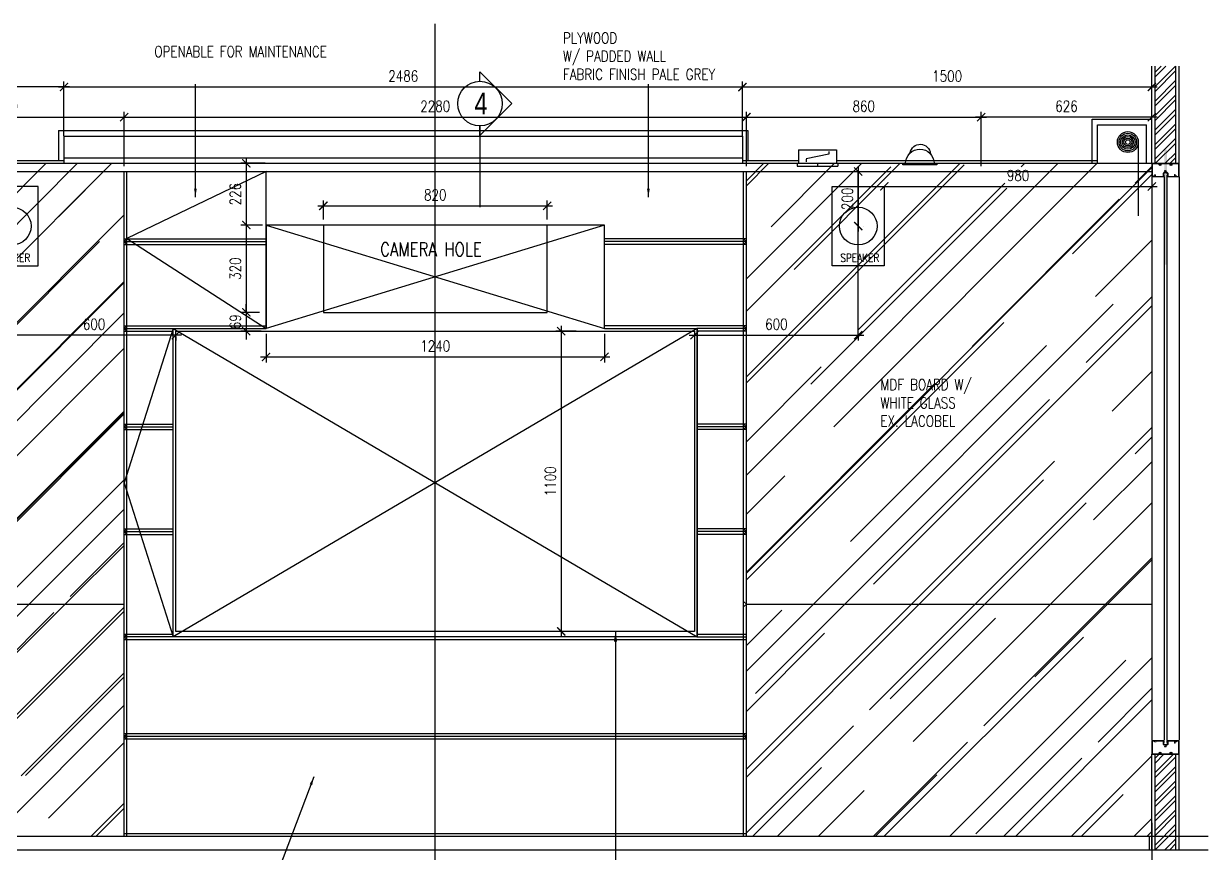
# Model space of a CAD drawing. Header units: millimetres. Extents: x 618222 to 630112, y -361745 to -355524.
# Drawn here: x 620459 to 624800, y -358563 to -355524 of the extents above; entities that cross this region are included whole.
import ezdxf
from ezdxf.enums import TextEntityAlignment as Align

# ---------------------------------------------------------------- set-up
doc = ezdxf.new("R2010")
doc.units = ezdxf.units.MM
doc.header["$LTSCALE"] = 8
doc.header["$MEASUREMENT"] = 0
for name, color, linetype in [('02acp', 2, 'Continuous'), ('03AFP', 3, 'Continuous'), ('07APP', 7, 'Continuous'), ('A-DETL-03', 7, 'Continuous')]:
    doc.layers.add(name, color=color, linetype=linetype)
doc.layers.add('A-FURN', color=3, linetype='Continuous', lineweight=5)
doc.styles.add('DIM', font='ROMANS.shx', dxfattribs={"width": 0.8})
doc.styles.add('JDL', font='UNIV.shx', dxfattribs={"width": 0.8})
doc.dimstyles.new('DIM20', dxfattribs={"dimscale": 20, "dimtxt": 2, "dimasz": 1.5, "dimexe": 1, "dimexo": 1, "dimgap": 1, "dimtad": 1, "dimdec": 0, "dimzin": 0, "dimdsep": 46, "dimtxsty": 'DIM', "dimblk1": 'ARCHTICK', "dimblk2": 'ARCHTICK', "dimsah": 1, "dimcen": 0, "dimdle": 1, "dimclrd": 9, "dimclre": 9, "dimclrt": 3, "dimadec": 0, "dimazin": 0, "dimtfac": 0.5, "dimtdec": 0, "dimtix": 1, "dimtmove": 2, "dimatfit": 3, "dimfxl": 1, "dimtolj": 1, "dimtzin": 0, "dimarcsym": 0})
doc.dimstyles.new('DIM25', dxfattribs={"dimscale": 25, "dimtxt": 2, "dimasz": 1.5, "dimexe": 1, "dimexo": 1, "dimgap": 1, "dimtad": 1, "dimdec": 0, "dimzin": 0, "dimdsep": 46, "dimtxsty": 'DIM', "dimblk1": 'ARCHTICK', "dimblk2": 'ARCHTICK', "dimsah": 1, "dimcen": 0, "dimclrd": 9, "dimclre": 9, "dimclrt": 3, "dimadec": 0, "dimazin": 0, "dimtfac": 0.5, "dimtdec": 0, "dimtix": 1, "dimtmove": 2, "dimatfit": 3, "dimfxl": 1, "dimtolj": 1, "dimtzin": 0, "dimarcsym": 0})
pattern_1 = [(45, (0, 0), (215.52615, 574.73639), [3810, -508, 1270, -254]), (45, (149.07, 328.68), (-418.47994, 59.26969), [762, -83.82, 1524, -190.5]), (45, (-62.86, 242.47), (813.611205, 1054.28207), [2032, -355.6, 1016, -254])]

# ---------------------------------------------------------------- blocks, each defined once
blk = doc.blocks.new('_ARCHTICK')
at = {"color": 0, "linetype": 'ByBlock', "const_width": 0.15}
blk.add_lwpolyline([(-0.5, -0.5), (0.5, 0.5)], dxfattribs=at)
blk = doc.blocks.new('*D17')
at = {"layer": '02acp', "color": 9, "lineweight": -2, "transparency": 16777216}
for p, q in [((619107.1, -358451.3), (619107.1, -358825.7)), ((624593.1, -358451.3), (624593.1, -358825.7)), ((624613.1, -358805.7), (619087.1, -358805.7))]:
    blk.add_line(p, q, dxfattribs=at)
at = {"layer": 'Defpoints', "color": 0, "transparency": 16777216}
for p in [(619107.1, -358431.3), (624593.1, -358431.3), (619107.1, -358805.7)]:
    blk.add_point(p, dxfattribs=at)
at = {"layer": '02acp', "color": 9, "lineweight": -2, "transparency": 16777216, "xscale": 30, "yscale": 30, "zscale": 30, "rotation": 180}
blk.add_blockref('_ARCHTICK', (619107.1, -358805.7), dxfattribs=at)
at = {"layer": '02acp', "color": 9, "lineweight": -2, "transparency": 16777216, "xscale": 30, "yscale": 30, "zscale": 30}
blk.add_blockref('_ARCHTICK', (624593.1, -358805.7), dxfattribs=at)
at = {"layer": '02acp', "color": 3, "transparency": 16777216, "insert": (621850.1, -358755.3), "char_height": 40, "attachment_point": 5, "style": 'DIM'}
blk.add_mtext('\\A1;5486 (C.O.S)', dxfattribs=at)
blk = doc.blocks.new('*D21')
at = {"layer": '02acp', "color": 9, "lineweight": -2, "transparency": 16777216}
for p, q in [((620607.1, -355935.1), (620607.1, -355735.8)), ((623093.1, -355935.1), (623093.1, -355735.8)), ((620587.1, -355755.8), (623113.1, -355755.8))]:
    blk.add_line(p, q, dxfattribs=at)
at = {"layer": 'Defpoints', "color": 0, "transparency": 16777216}
for p in [(623093.1, -355755.8), (620607.1, -355955.1), (623093.1, -355955.1)]:
    blk.add_point(p, dxfattribs=at)
at = {"layer": '02acp', "color": 9, "lineweight": -2, "transparency": 16777216, "xscale": 30, "yscale": 30, "zscale": 30, "rotation": 180}
blk.add_blockref('_ARCHTICK', (620607.1, -355755.8), dxfattribs=at)
at = {"layer": '02acp', "color": 9, "lineweight": -2, "transparency": 16777216, "xscale": 30, "yscale": 30, "zscale": 30}
blk.add_blockref('_ARCHTICK', (623093.1, -355755.8), dxfattribs=at)
at = {"layer": '02acp', "color": 3, "transparency": 16777216, "insert": (621850.1, -355715.8), "char_height": 40, "attachment_point": 5, "style": 'DIM'}
blk.add_mtext('\\A1;2486', dxfattribs=at)
blk = doc.blocks.new('*D22')
at = {"layer": '02acp', "color": 9, "lineweight": -2, "transparency": 16777216}
for p, q in [((623093.1, -355935.1), (623093.1, -355735.8)), ((624593.1, -355935.1), (624593.1, -355735.8)), ((623073.1, -355755.8), (624613.1, -355755.8))]:
    blk.add_line(p, q, dxfattribs=at)
at = {"layer": 'Defpoints', "color": 0, "transparency": 16777216}
for p in [(624593.1, -355755.8), (623093.1, -355955.1), (624593.1, -355955.1)]:
    blk.add_point(p, dxfattribs=at)
at = {"layer": '02acp', "color": 9, "lineweight": -2, "transparency": 16777216, "xscale": 30, "yscale": 30, "zscale": 30, "rotation": 180}
blk.add_blockref('_ARCHTICK', (623093.1, -355755.8), dxfattribs=at)
at = {"layer": '02acp', "color": 9, "lineweight": -2, "transparency": 16777216, "xscale": 30, "yscale": 30, "zscale": 30}
blk.add_blockref('_ARCHTICK', (624593.1, -355755.8), dxfattribs=at)
at = {"layer": '02acp', "color": 3, "transparency": 16777216, "insert": (623843.1, -355715.8), "char_height": 40, "attachment_point": 5, "style": 'DIM'}
blk.add_mtext('\\A1;1500', dxfattribs=at)
blk = doc.blocks.new('*D23')
at = {"layer": '02acp', "color": 9, "lineweight": -2, "transparency": 16777216}
for p, q in [((619107.1, -355935.1), (619107.1, -355735.8)), ((620607.1, -355935.1), (620607.1, -355735.8)), ((620627.1, -355755.8), (619087.1, -355755.8))]:
    blk.add_line(p, q, dxfattribs=at)
at = {"layer": 'Defpoints', "color": 0, "transparency": 16777216}
for p in [(619107.1, -355755.8), (619107.1, -355955.1), (620607.1, -355955.1)]:
    blk.add_point(p, dxfattribs=at)
at = {"layer": '02acp', "color": 9, "lineweight": -2, "transparency": 16777216, "xscale": 30, "yscale": 30, "zscale": 30, "rotation": 180}
blk.add_blockref('_ARCHTICK', (619107.1, -355755.8), dxfattribs=at)
at = {"layer": '02acp', "color": 9, "lineweight": -2, "transparency": 16777216, "xscale": 30, "yscale": 30, "zscale": 30}
blk.add_blockref('_ARCHTICK', (620607.1, -355755.8), dxfattribs=at)
at = {"layer": '02acp', "color": 3, "transparency": 16777216, "insert": (619857.1, -355715.8), "char_height": 40, "attachment_point": 5, "style": 'DIM'}
blk.add_mtext('\\A1;1500', dxfattribs=at)
blk = doc.blocks.new('*D25')
at = {"layer": '02acp', "color": 9, "lineweight": -2, "transparency": 16777216}
for p, q in [((624613.1, -355866.2), (623947.4, -355866.2)), ((623967.4, -356045.4), (623967.4, -355846.2)), ((624593.1, -356037.3), (624593.1, -355846.2))]:
    blk.add_line(p, q, dxfattribs=at)
at = {"layer": 'Defpoints', "color": 0, "transparency": 16777216}
for p in [(623967.4, -355866.2), (623967.4, -356065.4), (624593.1, -356057.3)]:
    blk.add_point(p, dxfattribs=at)
at = {"layer": '02acp', "color": 9, "lineweight": -2, "transparency": 16777216, "xscale": 30, "yscale": 30, "zscale": 30, "rotation": 180}
blk.add_blockref('_ARCHTICK', (623967.4, -355866.2), dxfattribs=at)
at = {"layer": '02acp', "color": 9, "lineweight": -2, "transparency": 16777216, "xscale": 30, "yscale": 30, "zscale": 30}
blk.add_blockref('_ARCHTICK', (624593.1, -355866.2), dxfattribs=at)
at = {"layer": '02acp', "color": 3, "transparency": 16777216, "insert": (624280.3, -355826.2), "char_height": 40, "attachment_point": 5, "style": 'DIM'}
blk.add_mtext('\\A1;626', dxfattribs=at)
blk = doc.blocks.new('DN')
at = {"layer": '02acp'}
for centre, radius, start, end in [((0, 5), 52.1, 0, 180), ((-1.3, 37.7), 37.2, 8.2572, 176.2688), ((0, 5), 62.1, 180, 184.6191), ((0, 5), 62.1, 355.3809, 0)]:
    blk.add_arc(centre, radius, start, end, dxfattribs=at)
at = {"layer": '03AFP'}
blk.add_line((-61.9, 0), (61.9, 0), dxfattribs=at)
blk = doc.blocks.new('*D27')
at = {"layer": '03AFP', "color": 9, "lineweight": -2, "transparency": 16777216}
for p, q in [((621344, -356035.4), (621255, -356035.4)), ((621275, -356015.4), (621275, -356281.4)), ((621334, -356261.4), (621255, -356261.4))]:
    blk.add_line(p, q, dxfattribs=at)
at = {"layer": 'Defpoints', "color": 0, "transparency": 16777216}
for p in [(621364, -356035.4), (621275, -356261.4), (621354, -356261.4)]:
    blk.add_point(p, dxfattribs=at)
at = {"layer": '03AFP', "color": 9, "lineweight": -2, "transparency": 16777216, "xscale": 30, "yscale": 30, "zscale": 30}
for p, rotation in [((621275, -356035.4), 90), ((621275, -356261.4), 270)]:
    blk.add_blockref('_ARCHTICK', p, dxfattribs=dict(at, rotation=rotation))
at = {"layer": '03AFP', "color": 3, "transparency": 16777216, "insert": (621235, -356148.4), "char_height": 40, "attachment_point": 5, "rotation": 90, "style": 'DIM'}
blk.add_mtext('\\A1;226', dxfattribs=at)
blk = doc.blocks.new('*D28')
at = {"layer": '03AFP', "color": 9, "lineweight": -2, "transparency": 16777216}
for p, q in [((621334, -356261.4), (621255, -356261.4)), ((621275, -356241.4), (621275, -356601.4)), ((621323.2, -356581.4), (621255, -356581.4))]:
    blk.add_line(p, q, dxfattribs=at)
at = {"layer": 'Defpoints', "color": 0, "transparency": 16777216}
for p in [(621354, -356261.4), (621275, -356581.4), (621343.2, -356581.4)]:
    blk.add_point(p, dxfattribs=at)
at = {"layer": '03AFP', "color": 9, "lineweight": -2, "transparency": 16777216, "xscale": 30, "yscale": 30, "zscale": 30}
for p, rotation in [((621275, -356261.4), 90), ((621275, -356581.4), 270)]:
    blk.add_blockref('_ARCHTICK', p, dxfattribs=dict(at, rotation=rotation))
at = {"layer": '03AFP', "color": 3, "transparency": 16777216, "insert": (621235, -356421.4), "char_height": 40, "attachment_point": 5, "rotation": 90, "style": 'DIM'}
blk.add_mtext('\\A1;320', dxfattribs=at)
blk = doc.blocks.new('*D29')
at = {"layer": '03AFP', "color": 9, "lineweight": -2, "transparency": 16777216}
for p, q in [((621275, -356581.4), (621275, -356551.4)), ((621323.2, -356581.4), (621255, -356581.4)), ((621275, -356581.4), (621275, -356650.4)), ((621329.7, -356650.4), (621255, -356650.4)), ((621275, -356650.4), (621275, -356680.4))]:
    blk.add_line(p, q, dxfattribs=at)
at = {"layer": 'Defpoints', "color": 0, "transparency": 16777216}
for p in [(621343.2, -356581.4), (621275, -356650.4), (621349.7, -356650.4)]:
    blk.add_point(p, dxfattribs=at)
at = {"layer": '03AFP', "color": 9, "lineweight": -2, "transparency": 16777216, "xscale": 30, "yscale": 30, "zscale": 30}
for p, rotation in [((621275, -356581.4), 270), ((621275, -356650.4), 90)]:
    blk.add_blockref('_ARCHTICK', p, dxfattribs=dict(at, rotation=rotation))
at = {"layer": '03AFP', "color": 3, "transparency": 16777216, "insert": (621235, -356615.9), "char_height": 40, "attachment_point": 5, "rotation": 90, "style": 'DIM'}
blk.add_mtext('\\A1;69', dxfattribs=at)
blk = doc.blocks.new('*D30')
at = {"layer": '03AFP', "color": 9, "lineweight": -2, "transparency": 16777216}
for p, q in [((622483.9, -356650.4), (622409.2, -356650.4)), ((622429.2, -356630.4), (622429.2, -357770.4)), ((622449.2, -357750.4), (622449.2, -357750.4))]:
    blk.add_line(p, q, dxfattribs=at)
at = {"layer": 'Defpoints', "color": 0, "transparency": 16777216}
for p in [(622503.9, -356650.4), (622429.2, -357750.4), (622429.2, -357750.4)]:
    blk.add_point(p, dxfattribs=at)
at = {"layer": '03AFP', "color": 9, "lineweight": -2, "transparency": 16777216, "xscale": 30, "yscale": 30, "zscale": 30}
for p, rotation in [((622429.2, -356650.4), 90), ((622429.2, -357750.4), 270)]:
    blk.add_blockref('_ARCHTICK', p, dxfattribs=dict(at, rotation=rotation))
at = {"layer": '03AFP', "color": 3, "transparency": 16777216, "insert": (622389.2, -357200.4), "char_height": 40, "attachment_point": 5, "rotation": 90, "style": 'DIM'}
blk.add_mtext('\\A1;1100', dxfattribs=at)
blk = doc.blocks.new('*D31')
at = {"layer": '03AFP', "color": 9, "lineweight": -2, "transparency": 16777216}
for p, q in [((621557.4, -356241.4), (621557.4, -356171.2)), ((622377.4, -356241.4), (622377.4, -356171.2)), ((621537.4, -356191.2), (622397.4, -356191.2))]:
    blk.add_line(p, q, dxfattribs=at)
at = {"layer": 'Defpoints', "color": 0, "transparency": 16777216}
for p in [(622377.4, -356191.2), (621557.4, -356261.4), (622377.4, -356261.4)]:
    blk.add_point(p, dxfattribs=at)
at = {"layer": '03AFP', "color": 9, "lineweight": -2, "transparency": 16777216, "xscale": 30, "yscale": 30, "zscale": 30, "rotation": 180}
blk.add_blockref('_ARCHTICK', (621557.4, -356191.2), dxfattribs=at)
at = {"layer": '03AFP', "color": 9, "lineweight": -2, "transparency": 16777216, "xscale": 30, "yscale": 30, "zscale": 30}
blk.add_blockref('_ARCHTICK', (622377.4, -356191.2), dxfattribs=at)
at = {"layer": '03AFP', "color": 3, "transparency": 16777216, "insert": (621967.4, -356151.2), "char_height": 40, "attachment_point": 5, "style": 'DIM'}
blk.add_mtext('\\A1;820', dxfattribs=at)
blk = doc.blocks.new('*D34')
at = {"layer": '03AFP', "color": 9, "lineweight": -2, "transparency": 16777216}
for p, q in [((621347.4, -356660.4), (621347.4, -356764.5)), ((622587.4, -356660.4), (622587.4, -356764.5)), ((621327.4, -356744.5), (622607.4, -356744.5))]:
    blk.add_line(p, q, dxfattribs=at)
at = {"layer": 'Defpoints', "color": 0, "transparency": 16777216}
for p in [(621347.4, -356640.4), (622587.4, -356640.4), (622587.4, -356744.5)]:
    blk.add_point(p, dxfattribs=at)
at = {"layer": '03AFP', "color": 9, "lineweight": -2, "transparency": 16777216, "xscale": 30, "yscale": 30, "zscale": 30, "rotation": 180}
blk.add_blockref('_ARCHTICK', (621347.4, -356744.5), dxfattribs=at)
at = {"layer": '03AFP', "color": 9, "lineweight": -2, "transparency": 16777216, "xscale": 30, "yscale": 30, "zscale": 30}
blk.add_blockref('_ARCHTICK', (622587.4, -356744.5), dxfattribs=at)
at = {"layer": '03AFP', "color": 3, "transparency": 16777216, "insert": (621967.4, -356704.5), "char_height": 40, "attachment_point": 5, "style": 'DIM'}
blk.add_mtext('\\A1;1240', dxfattribs=at)
blk = doc.blocks.new('*D35')
at = {"layer": 'Defpoints', "color": 9, "lineweight": -2, "transparency": 16777216}
for p, q in [((623087.4, -355866.2), (623987.4, -355866.2)), ((623107.4, -356045.4), (623107.4, -355846.2)), ((623967.4, -356045.4), (623967.4, -355846.2))]:
    blk.add_line(p, q, dxfattribs=at)
at = {"layer": 'Defpoints', "color": 0, "transparency": 16777216}
for p in [(623967.4, -355866.2), (623107.4, -356065.4), (623967.4, -356065.4)]:
    blk.add_point(p, dxfattribs=at)
at = {"layer": 'Defpoints', "color": 9, "lineweight": -2, "transparency": 16777216, "xscale": 30, "yscale": 30, "zscale": 30, "rotation": 180}
blk.add_blockref('_ARCHTICK', (623107.4, -355866.2), dxfattribs=at)
at = {"layer": 'Defpoints', "color": 9, "lineweight": -2, "transparency": 16777216, "xscale": 30, "yscale": 30, "zscale": 30}
blk.add_blockref('_ARCHTICK', (623967.4, -355866.2), dxfattribs=at)
at = {"layer": 'Defpoints', "color": 3, "transparency": 16777216, "insert": (623537.4, -355826.2), "char_height": 40, "attachment_point": 5, "style": 'DIM'}
blk.add_mtext('\\A1;860', dxfattribs=at)
blk = doc.blocks.new('*D36')
at = {"layer": 'Defpoints', "color": 9, "lineweight": -2, "transparency": 16777216}
for p, q in [((619947.4, -355866.2), (620847.4, -355866.2)), ((619967.4, -356045.4), (619967.4, -355846.2)), ((620827.4, -356045.4), (620827.4, -355846.2))]:
    blk.add_line(p, q, dxfattribs=at)
at = {"layer": 'Defpoints', "color": 0, "transparency": 16777216}
for p in [(620827.4, -355866.2), (619967.4, -356065.4), (620827.4, -356065.4)]:
    blk.add_point(p, dxfattribs=at)
at = {"layer": 'Defpoints', "color": 9, "lineweight": -2, "transparency": 16777216, "xscale": 30, "yscale": 30, "zscale": 30, "rotation": 180}
blk.add_blockref('_ARCHTICK', (619967.4, -355866.2), dxfattribs=at)
at = {"layer": 'Defpoints', "color": 9, "lineweight": -2, "transparency": 16777216, "xscale": 30, "yscale": 30, "zscale": 30}
blk.add_blockref('_ARCHTICK', (620827.4, -355866.2), dxfattribs=at)
at = {"layer": 'Defpoints', "color": 3, "transparency": 16777216, "insert": (620397.4, -355826.2), "char_height": 40, "attachment_point": 5, "style": 'DIM'}
blk.add_mtext('\\A1;860', dxfattribs=at)
blk = doc.blocks.new('*D41')
at = {"layer": 'Defpoints', "color": 9, "lineweight": -2, "transparency": 16777216}
for p, q in [((620807.4, -355866.2), (623127.4, -355866.2)), ((620827.4, -356045.4), (620827.4, -355846.2)), ((623107.4, -356045.4), (623107.4, -355846.2))]:
    blk.add_line(p, q, dxfattribs=at)
at = {"layer": 'Defpoints', "color": 0, "transparency": 16777216}
for p in [(623107.4, -355866.2), (620827.4, -356065.4), (623107.4, -356065.4)]:
    blk.add_point(p, dxfattribs=at)
at = {"layer": 'Defpoints', "color": 9, "lineweight": -2, "transparency": 16777216, "xscale": 30, "yscale": 30, "zscale": 30, "rotation": 180}
blk.add_blockref('_ARCHTICK', (620827.4, -355866.2), dxfattribs=at)
at = {"layer": 'Defpoints', "color": 9, "lineweight": -2, "transparency": 16777216, "xscale": 30, "yscale": 30, "zscale": 30}
blk.add_blockref('_ARCHTICK', (623107.4, -355866.2), dxfattribs=at)
at = {"layer": 'Defpoints', "color": 3, "transparency": 16777216, "insert": (621967.4, -355826.2), "char_height": 40, "attachment_point": 5, "style": 'DIM'}
blk.add_mtext('\\A1;2280', dxfattribs=at)
blk = doc.blocks.new('*D72')
at = {"layer": '03AFP', "color": 9, "lineweight": -2, "transparency": 16777216}
for p, q in [((621037.4, -356664.9), (620397.4, -356664.9)), ((620417.4, -356670.4), (620417.4, -356684.9)), ((621017.4, -356670.4), (621017.4, -356684.9))]:
    blk.add_line(p, q, dxfattribs=at)
at = {"layer": 'Defpoints', "color": 0, "transparency": 16777216}
for p in [(620417.4, -356650.4), (621017.4, -356650.4), (620417.4, -356664.9)]:
    blk.add_point(p, dxfattribs=at)
at = {"layer": '03AFP', "color": 9, "lineweight": -2, "transparency": 16777216, "xscale": 30, "yscale": 30, "zscale": 30, "rotation": 180}
blk.add_blockref('_ARCHTICK', (620417.4, -356664.9), dxfattribs=at)
at = {"layer": '03AFP', "color": 9, "lineweight": -2, "transparency": 16777216, "xscale": 30, "yscale": 30, "zscale": 30}
blk.add_blockref('_ARCHTICK', (621017.4, -356664.9), dxfattribs=at)
at = {"layer": '03AFP', "color": 3, "transparency": 16777216, "insert": (620717.4, -356624.9), "char_height": 40, "attachment_point": 5, "style": 'DIM'}
blk.add_mtext('\\A1;600', dxfattribs=at)
blk = doc.blocks.new('*D74')
at = {"layer": '03AFP', "color": 9, "lineweight": -2, "transparency": 16777216}
for p, q in [((622897.4, -356664.9), (623537.4, -356664.9)), ((622917.4, -356670.4), (622917.4, -356684.9)), ((623517.4, -356670.4), (623517.4, -356684.9))]:
    blk.add_line(p, q, dxfattribs=at)
at = {"layer": 'Defpoints', "color": 0, "transparency": 16777216}
for p in [(622917.4, -356650.4), (623517.4, -356650.4), (623517.4, -356664.9)]:
    blk.add_point(p, dxfattribs=at)
at = {"layer": '03AFP', "color": 9, "lineweight": -2, "transparency": 16777216, "xscale": 30, "yscale": 30, "zscale": 30, "rotation": 180}
blk.add_blockref('_ARCHTICK', (622917.4, -356664.9), dxfattribs=at)
at = {"layer": '03AFP', "color": 9, "lineweight": -2, "transparency": 16777216, "xscale": 30, "yscale": 30, "zscale": 30}
blk.add_blockref('_ARCHTICK', (623517.4, -356664.9), dxfattribs=at)
at = {"layer": '03AFP', "color": 3, "transparency": 16777216, "insert": (623217.4, -356624.9), "char_height": 40, "attachment_point": 5, "style": 'DIM'}
blk.add_mtext('\\A1;600', dxfattribs=at)
blk = doc.blocks.new('*D75')
at = {"layer": '03AFP', "color": 9, "lineweight": -2, "transparency": 16777216}
for p, q in [((623517.4, -356045.4), (623517.4, -356285.4)), ((623537.4, -356065.4), (623537.4, -356065.4)), ((623537.4, -356265.4), (623537.4, -356265.4))]:
    blk.add_line(p, q, dxfattribs=at)
at = {"layer": 'Defpoints', "color": 0, "transparency": 16777216}
for p in [(623517.4, -356065.4), (623517.4, -356265.4), (623517.4, -356265.4)]:
    blk.add_point(p, dxfattribs=at)
at = {"layer": '03AFP', "color": 9, "lineweight": -2, "transparency": 16777216, "xscale": 30, "yscale": 30, "zscale": 30}
for p, rotation in [((623517.4, -356065.4), 90), ((623517.4, -356265.4), 270)]:
    blk.add_blockref('_ARCHTICK', p, dxfattribs=dict(at, rotation=rotation))
at = {"layer": '03AFP', "color": 3, "transparency": 16777216, "insert": (623477.4, -356165.4), "char_height": 40, "attachment_point": 5, "rotation": 90, "style": 'DIM'}
blk.add_mtext('\\A1;200', dxfattribs=at)
blk = doc.blocks.new('*D78')
at = {"layer": '03AFP', "color": 9, "lineweight": -2, "transparency": 16777216}
for p, q in [((623592.7, -356119.9), (624613.1, -356119.9)), ((623612.7, -356100), (623612.7, -356099.9))]:
    blk.add_line(p, q, dxfattribs=at)
at = {"layer": 'Defpoints', "color": 0, "transparency": 16777216}
for p in [(623612.7, -356120), (624593.1, -356119.9), (624593.1, -356119.9)]:
    blk.add_point(p, dxfattribs=at)
at = {"layer": '03AFP', "color": 9, "lineweight": -2, "transparency": 16777216, "xscale": 30, "yscale": 30, "zscale": 30, "rotation": 180}
blk.add_blockref('_ARCHTICK', (623612.7, -356119.9), dxfattribs=at)
at = {"layer": '03AFP', "color": 9, "lineweight": -2, "transparency": 16777216, "xscale": 30, "yscale": 30, "zscale": 30}
blk.add_blockref('_ARCHTICK', (624593.1, -356119.9), dxfattribs=at)
at = {"layer": '03AFP', "color": 3, "transparency": 16777216, "insert": (624102.9, -356079.9), "char_height": 40, "attachment_point": 5, "style": 'DIM'}
blk.add_mtext('\\A1;980', dxfattribs=at)

msp = doc.modelspace()

# ---------------------------------------------------------------- hatches: boundary and pattern name
h = msp.add_hatch()
h.set_pattern_fill('ANSI32', color=1, scale=100, style=0)
h.set_pattern_definition([(45, (-39156.197, 2059.337), (-26.5165043, 26.5165043), []), (45, (-39138.52, 2059.337), (-26.5165043, 26.5165043), [])])
h.paths.add_polyline_path([(624681.1, -355679.1), (624605.1, -355679.1), (624605.1, -356035.4), (624681.1, -356035.4)])
msp.add_hatch(color=253).paths.add_polyline_path([(624638.3, -355986.4), (624639.3, -355985.4), (624647.3, -355985.4), (624648.3, -355986.4), (624648.8, -356405.6), (624643.5, -356407.1), (624638.5, -356406.3), (624638.1, -356202.1), (624638.2, -356202.1), (624638.2, -356197.1)])
h = msp.add_hatch()
h.set_pattern_fill('AR-RROOF', color=8, scale=10, angle=45)
h.set_pattern_definition(pattern_1)
h.paths.add_polyline_path([(620827.4, -357650.4), (619107, -357650.4), (619107, -356035.4), (620827.4, -356035.4)])
h = msp.add_hatch()
h.set_pattern_fill('AR-RROOF', color=8, scale=10, angle=45)
h.set_pattern_definition(pattern_1)
h.paths.add_polyline_path([(623107.4, -357650.4), (624593.1, -357650.4), (624593.1, -356035.4), (623107.4, -356035.4)])
h = msp.add_hatch(color=8)
edge = h.paths.add_edge_path()
edge.add_line((624636.3, -356073.4), (624638.3, -356071.4))
edge.add_line((624638.3, -356071.4), (624638.3, -356085.4))
edge.add_arc((624637.3, -356086.5), 1.45, 406.3174, 493.6826)
edge.add_line((624636.3, -356085.4), (624636.3, -356073.4))
h = msp.add_hatch(color=8)
edge = h.paths.add_edge_path()
edge.add_line((624650.3, -356073.4), (624648.3, -356071.4))
edge.add_line((624648.3, -356071.4), (624648.3, -356085.4))
edge.add_arc((624649.3, -356086.5), 1.45, 406.3174, 493.6826, ccw=False)
edge.add_line((624650.3, -356085.4), (624650.3, -356073.4))
h = msp.add_hatch()
h.set_pattern_fill('AR-RROOF', color=8, scale=10, angle=45)
h.set_pattern_definition(pattern_1)
h.paths.add_polyline_path([(620007.2, -358500.4), (620827.4, -358500.4), (620827.4, -357650.4), (620007.2, -357650.4)])
h = msp.add_hatch()
h.set_pattern_fill('AR-RROOF', color=8, scale=10, angle=45)
h.set_pattern_definition(pattern_1)
h.paths.add_polyline_path([(623107.4, -358500.4), (624593.1, -358500.4), (624593.1, -357650.4), (623107.4, -357650.4)])
h = msp.add_hatch(color=8)
edge = h.paths.add_edge_path()
edge.add_line((624636.3, -358162.5), (624638.3, -358164.5))
edge.add_line((624638.3, -358164.5), (624638.3, -358150.4))
edge.add_arc((624637.3, -358149.4), 1.45, 226.3174, 313.6826, ccw=False)
edge.add_line((624636.3, -358150.4), (624636.3, -358162.5))
h = msp.add_hatch(color=8)
edge = h.paths.add_edge_path()
edge.add_line((624650.3, -358162.5), (624648.3, -358164.5))
edge.add_line((624648.3, -358164.5), (624648.3, -358150.4))
edge.add_arc((624649.3, -358149.4), 1.45, 226.3174, 313.6826)
edge.add_line((624650.3, -358150.4), (624650.3, -358162.5))
h = msp.add_hatch()
h.set_pattern_fill('ANSI32', color=1, scale=100, style=0)
h.set_pattern_definition([(45, (-39156.197, 2144.337), (-26.5165043, 26.5165043), []), (45, (-39138.52, 2144.337), (-26.5165043, 26.5165043), [])])
h.paths.add_polyline_path([(624681.3, -358200.4), (624605.3, -358200.4), (624605.3, -358550.4), (624681.3, -358550.4)])

# ---------------------------------------------------------------- linework, layer by layer
at = {"color": 1}
for p, q in [((621967.4, -360182.2), (621967.4, -355523.9)), ((624693.1, -356085.4), (624693.1, -358146.8))]:
    msp.add_line(p, q, dxfattribs=at)
at = {"color": 4}
msp.add_line((622131.3, -355898.1), (622131.3, -356196.3), dxfattribs=at)
for p, q in [((624593.1, -356035.4), (624693.3, -356035.4)), ((624593.1, -358200.4), (624693.3, -358200.4))]:
    msp.add_line(p, q)
at = {"color": 3}
for p, q in [((624642.8, -356062.4), (624639.3, -356062.4)), ((624642.8, -358173.4), (624639.3, -358173.4))]:
    msp.add_line(p, q, dxfattribs=at)
for centre, start, end in [((624637.3, -356086.5), 46.3174, 133.6826), ((624649.3, -356086.5), 46.3174, 133.6826), ((624637.3, -358149.4), 226.3174, 313.6826), ((624649.3, -358149.4), 226.3174, 313.6826)]:
    msp.add_arc(centre, 1.45, start, end, dxfattribs=at)
at = {"layer": '02acp', "color": 7}
for p, q in [((624543.4, -355957.6), (624543.4, -356227.4)), ((623298.1, -355985.4), (623298.1, -356035.4)), ((623410.1, -356001.4), (623326.1, -356019.5)), ((623410.1, -355991.7), (623410.1, -356001.4)), ((623438.1, -355985.4), (623438.1, -356035.4)), ((620607.1, -356015.4), (623093.1, -356015.4)), ((623293.1, -356035.4), (623293.1, -356045.4)), ((623326.1, -356020.1), (623326.1, -356029.7)), ((623368.1, -356035.4), (623368.1, -356045.4)), ((623443.1, -356035.4), (623443.1, -356045.4)), ((624593.1, -356085.4), (624593.1, -358146.8)), ((619107, -357650.4), (620827.4, -357650.4)), ((623107.4, -357650.4), (624593.1, -357650.4)), ((618828.1, -358500.4), (624799.9, -358500.4))]:
    msp.add_line(p, q, dxfattribs=at)
for radius in [38.3, 32.3, 26.3, 26.3, 20.3, 14.3, 8.3]:
    msp.add_circle((624505.1, -355957.6), radius, dxfattribs=at)
at = {"layer": '03AFP'}
for p, q in [((620587.1, -355915.4), (623113.1, -355915.4)), ((620587.1, -355915.4), (620587.1, -356025.4)), ((623113.1, -355915.4), (623113.1, -356025.4)), ((624374.5, -356035.4), (624374.5, -355874)), ((624374.5, -355874), (624593.1, -355874)), ((624394.5, -356035.4), (624394.5, -355894)), ((624394.5, -355894), (624573.1, -355894)), ((624573.1, -356035.4), (624573.1, -355894)), ((620607.1, -355935.4), (623093.1, -355935.4)), ((620607.1, -355935.4), (620607.1, -356035.4)), ((623093.1, -355935.4), (623093.1, -356035.4)), ((623298.1, -355985.4), (623438.1, -355985.4)), ((618828.1, -356035.4), (624394.5, -356035.4)), ((620402.1, -356025.4), (620607.1, -356025.4)), ((623093.1, -356025.4), (623298.1, -356025.4)), ((623293.1, -356045.4), (623443.1, -356045.4)), ((623438.1, -356025.4), (624394.5, -356025.4)), ((624573.1, -356035.4), (624593.1, -356035.4)), ((624638.1, -356085.4), (624638.1, -358149.1)), ((624647.3, -356070.4), (624639.3, -356070.4)), ((624648.1, -356085.4), (624648.1, -358150.4)), ((624650.3, -356073.4), (624650.3, -356085.4)), ((624647.3, -358165.4), (624639.3, -358165.4)), ((624650.3, -358162.5), (624650.3, -358150.4))]:
    msp.add_line(p, q, dxfattribs=at)
at = {"layer": '03AFP', "color": 253}
for p, q in [((619107, -356035.4), (624593.1, -356035.4)), ((619107, -356065.4), (624593.1, -356065.4)), ((620827.4, -358500.4), (620827.4, -356065.4)), ((620837.4, -358500.4), (620837.4, -356065.4)), ((621347.4, -356261.4), (621347.4, -356065.4)), ((623097.4, -358500.4), (623097.4, -356065.4)), ((623107.4, -357770.4), (623107.4, -356065.4)), ((623107.4, -358500.4), (623107.4, -356065.4)), ((620827.4, -356312.4), (621347.4, -356312.4)), ((620837.4, -356312.4), (620827.4, -356322.4)), ((620827.4, -356322.4), (621347.4, -356322.4)), ((620827.4, -356322.4), (620837.4, -356332.4)), ((620827.4, -356332.4), (621347.4, -356332.4)), ((623107.4, -356312.4), (622587.4, -356312.4)), ((623107.4, -356322.4), (622587.4, -356322.4)), ((623107.4, -356332.4), (622587.4, -356332.4)), ((623097.4, -356312.4), (623107.4, -356322.4)), ((623107.4, -356322.4), (623097.4, -356332.4)), ((620827.4, -356630.4), (621347.4, -356630.4)), ((620837.4, -356630.4), (620827.4, -356640.4)), ((620827.4, -356640.4), (621007.4, -356640.4)), ((620827.4, -356640.4), (620837.4, -356650.4)), ((620827.4, -356650.4), (621007.4, -356650.4)), ((623107.4, -356630.4), (622587.4, -356630.4)), ((623107.4, -356640.4), (622927.4, -356640.4)), ((623107.4, -356650.4), (622927.4, -356650.4)), ((623097.4, -356630.4), (623107.4, -356640.4)), ((623107.4, -356640.4), (623097.4, -356650.4)), ((620827.4, -357770.4), (620827.4, -356739.4)), ((620827.4, -356991.1), (621007.4, -356991.1)), ((620837.4, -356991.1), (620827.4, -357001.1)), ((623107.4, -356991.1), (622927.4, -356991.1)), ((623097.4, -356991.1), (623107.4, -357001.1)), ((620827.4, -357001.1), (621007.4, -357001.1)), ((620827.4, -357001.1), (620837.4, -357011.1)), ((620827.4, -357011.1), (621007.4, -357011.1)), ((623107.4, -357001.1), (622927.4, -357001.1)), ((623107.4, -357011.1), (622927.4, -357011.1)), ((623107.4, -357001.1), (623097.4, -357011.1)), ((620827.4, -357374.7), (621007.4, -357374.7)), ((620837.4, -357374.7), (620827.4, -357384.7)), ((620827.4, -357384.7), (621007.4, -357384.7)), ((620827.4, -357384.7), (620837.4, -357394.7)), ((623107.4, -357374.7), (622927.4, -357374.7)), ((623107.4, -357384.7), (622927.4, -357384.7)), ((623097.4, -357374.7), (623107.4, -357384.7)), ((623107.4, -357384.7), (623097.4, -357394.7)), ((620827.4, -357394.7), (621007.4, -357394.7)), ((623107.4, -357394.7), (622927.4, -357394.7)), ((623097.4, -357640.4), (623107.4, -357650.4)), ((623107.4, -357650.4), (623097.4, -357660.4)), ((620827.4, -357760.4), (621007.4, -357760.4)), ((620837.4, -357760.4), (620827.4, -357770.4)), ((621007.4, -357770.4), (620827.4, -357770.4)), ((620827.4, -357770.4), (620837.4, -357780.4)), ((620827.4, -357780.4), (623107.4, -357780.4)), ((622927.4, -357760.4), (623107.4, -357760.4)), ((622927.4, -357770.4), (623107.4, -357770.4)), ((623107.4, -358125.4), (620827.4, -358125.4)), ((620837.4, -358125.4), (620827.4, -358135.4)), ((623097.4, -358125.4), (623107.4, -358135.4)), ((623107.4, -358135.4), (620827.4, -358135.4)), ((620827.4, -358135.4), (620837.4, -358145.4)), ((623107.4, -358145.4), (620827.4, -358145.4)), ((623107.4, -358135.4), (623097.4, -358145.4)), ((620827.4, -358490.4), (623107.4, -358490.4))]:
    msp.add_line(p, q, dxfattribs=at)
at = {"layer": '03AFP'}
for points in [[(622131.3, -355734.9), (622131.3, -355700.1), (622247.7, -355816.5), (622131.3, -355932.9), (622131.3, -355898.1)], [(623517.4, -356664.9), (623517.4, -356065.4)], [(622587.4, -356640.4), (622587.4, -356261.4), (621347.4, -356261.4), (621347.4, -356640.4)], [(622587.4, -356640.4), (622927.4, -356640.4), (622927.4, -357770.4), (621007.4, -357770.4), (621007.4, -356640.4), (621347.4, -356640.4)]]:
    msp.add_lwpolyline(points, dxfattribs=at)
at = {"layer": '03AFP', "color": 1}
for points in [[(621347.4, -356065.4), (620837.4, -356310.4), (621347.4, -356640.4)], [(622587.4, -356261.4), (621347.4, -356640.4), (621347.4, -356261.4), (622587.4, -356640.4)], [(621007.4, -356640.4), (620827.4, -357205.4), (621007.4, -357770.4)], [(621007.4, -356640.4), (622927.4, -357770.4), (622927.4, -356640.4), (621007.4, -357770.4)]]:
    msp.add_lwpolyline(points, dxfattribs=at)
at = {"layer": '03AFP', "color": 3}
for points in [[(620322.2, -356120.1), (620322.2, -356410.8), (620512.7, -356410.8), (620512.7, -356120.1), (620322.2, -356120.1)], [(623612.7, -356120.1), (623612.7, -356410.8), (623422.2, -356410.8), (623422.2, -356120.1), (623612.7, -356120.1)]]:
    msp.add_lwpolyline(points, dxfattribs=at)
at = {"layer": '03AFP'}
msp.add_lwpolyline([(621557.4, -356581.4), (622377.4, -356581.4), (622377.4, -356261.4), (621557.4, -356261.4)], close=True, dxfattribs=at)
at = {"layer": '03AFP', "color": 6}
msp.add_lwpolyline([(622917.4, -356650.4), (622917.4, -357750.4), (621017.4, -357750.4), (621017.4, -356650.4)], close=True, dxfattribs=at)
at = {"layer": '03AFP'}
for centre, radius in [((622131.3, -355816.5), 81.6), ((620417.4, -356265.4), 69.1), ((623517.4, -356265.4), 69.1)]:
    msp.add_circle(centre, radius, dxfattribs=at)
at = {"layer": '07APP'}
for p, q in [((624593.1, -356035.4), (624593.1, -355679.1)), ((624605.1, -356035.4), (624605.1, -355679.1)), ((624681.1, -356035.4), (624681.1, -355679.1)), ((624693.1, -356035.4), (624693.1, -355679.1)), ((624593.3, -358550.4), (624593.3, -358200.4)), ((624605.3, -358550.4), (624605.3, -358200.4)), ((624681.3, -358550.4), (624681.3, -358200.4)), ((624693.3, -358550.4), (624693.3, -358200.4)), ((624584.3, -358500.4), (624593.1, -358500.4)), ((624584.3, -358550.4), (624584.3, -358500.4))]:
    msp.add_line(p, q, dxfattribs=at)
at = {"layer": 'A-DETL-03', "color": 5}
msp.add_line((618828.1, -358550.4), (624799.9, -358550.4), dxfattribs=at)
at = {"layer": 'A-FURN'}
for p, q in [((624593.1, -356035.4), (624593.1, -356085.4)), ((624593.1, -356085.4), (624593.1, -356035.4)), ((624595.1, -356037.4), (624595.1, -356083.4)), ((624619.8, -356037.4), (624595.1, -356037.4)), ((624622.2, -356041.2), (624622.2, -356043.3)), ((624624.2, -356041.2), (624624.2, -356043.3)), ((624662.2, -356041.2), (624662.2, -356043.3)), ((624664.2, -356041.2), (624664.2, -356043.3)), ((624693.3, -356085.4), (624693.3, -356035.4)), ((624636.3, -356085.4), (624593.1, -356085.4)), ((624595.1, -356083.4), (624598.8, -356083.4)), ((624598.6, -356085.4), (624606.6, -356085.4)), ((624598.8, -356083.4), (624598.8, -356081.4)), ((624598.8, -356081.4), (624603.4, -356081.4)), ((624603.4, -356077.4), (624603.4, -356081.4)), ((624603.9, -356081.4), (624603.4, -356081.4)), ((624604.4, -356081.9), (624604.4, -356083.4)), ((624605.4, -356078.9), (624605.4, -356077.4)), ((624606.4, -356082.4), (624606.4, -356079.9)), ((624634.3, -356083.4), (624607.4, -356083.4)), ((624634.3, -356072.6), (624638.5, -356068.4)), ((624634.3, -356081.9), (624634.3, -356083.4)), ((624636.3, -356081.4), (624634.8, -356081.4)), ((624636.3, -356073.4), (624639.3, -356070.4)), ((624636.3, -356078.4), (624636.3, -356073.4)), ((624638.3, -356078.4), (624636.3, -356078.4)), ((624636.3, -356081.4), (624636.3, -356080.4)), ((624636.3, -356083.4), (624636.3, -356085.4)), ((624636.3, -356083.4), (624638.3, -356083.4)), ((624638.3, -356083.4), (624638.3, -356078.4)), ((624638.5, -356068.4), (624643.8, -356068.4)), ((624639.3, -356062.4), (624639.3, -356063.4)), ((624639.3, -356070.4), (624647.3, -356070.4)), ((624642.8, -356064.4), (624640.3, -356064.4)), ((624643.8, -356065.4), (624643.8, -356068.4)), ((624645.8, -356065.4), (624645.8, -356068.4)), ((624648.1, -356068.4), (624645.8, -356068.4)), ((624645.8, -356068.4), (624648.1, -356068.4)), ((624650.3, -356073.4), (624647.3, -356070.4)), ((624652.3, -356072.6), (624648.1, -356068.4)), ((624648.3, -356083.4), (624648.3, -356078.4)), ((624648.3, -356078.4), (624650.3, -356078.4)), ((624650.3, -356083.4), (624648.3, -356083.4)), ((624650.3, -356078.4), (624650.3, -356073.4)), ((624650.3, -356081.4), (624650.3, -356080.4)), ((624650.3, -356083.4), (624650.3, -356085.4)), ((624650.3, -356085.4), (624675.3, -356085.4)), ((624650.3, -356085.4), (624693.3, -356085.4)), ((624675.5, -356082.4), (624675.5, -356079.9)), ((624676.5, -356078.9), (624676.5, -356077.4)), ((624677.5, -356081.9), (624677.5, -356083.4)), ((624678, -356081.4), (624678.5, -356081.4)), ((624678.5, -356077.4), (624678.5, -356081.4)), ((624682.1, -356081.4), (624678.5, -356081.4)), ((624691.3, -356083.4), (624684.1, -356083.4)), ((624636.3, -358150.4), (624593.1, -358150.4)), ((624593.1, -358150.4), (624593.1, -358200.4)), ((624634.3, -358152.4), (624607.4, -358152.4)), ((624634.3, -358153.9), (624634.3, -358152.4)), ((624634.3, -358163.3), (624638.5, -358167.4)), ((624636.3, -358154.4), (624634.8, -358154.4)), ((624636.3, -358152.4), (624636.3, -358150.4)), ((624636.3, -358152.4), (624638.3, -358152.4)), ((624636.3, -358154.4), (624636.3, -358155.4)), ((624638.3, -358157.4), (624636.3, -358157.4)), ((624636.3, -358157.4), (624636.3, -358162.4)), ((624636.3, -358162.4), (624639.3, -358165.4)), ((624638.3, -358152.4), (624638.3, -358157.4)), ((624638.5, -358167.4), (624643.8, -358167.4)), ((624639.3, -358165.4), (624647.3, -358165.4)), ((624639.3, -358173.4), (624639.3, -358172.4)), ((624642.8, -358171.4), (624640.3, -358171.4)), ((624643.8, -358170.4), (624643.8, -358167.4)), ((624648.1, -358167.4), (624645.8, -358167.4)), ((624645.8, -358170.4), (624645.8, -358167.4)), ((624645.8, -358167.4), (624648.1, -358167.4)), ((624650.3, -358162.4), (624647.3, -358165.4)), ((624652.3, -358163.3), (624648.1, -358167.4)), ((624650.3, -358152.4), (624648.3, -358152.4)), ((624648.3, -358152.4), (624648.3, -358157.4)), ((624648.3, -358157.4), (624650.3, -358157.4)), ((624650.3, -358150.4), (624675.3, -358150.4)), ((624650.3, -358152.4), (624650.3, -358150.4)), ((624650.3, -358150.4), (624693.3, -358150.4)), ((624650.3, -358154.4), (624650.3, -358155.4)), ((624650.3, -358157.4), (624650.3, -358162.4)), ((624675.5, -358153.4), (624675.5, -358155.9)), ((624676.5, -358156.9), (624676.5, -358158.4)), ((624677.5, -358153.9), (624677.5, -358152.4)), ((624678, -358154.4), (624678.5, -358154.4)), ((624678.5, -358158.4), (624678.5, -358154.4)), ((624682.1, -358154.4), (624678.5, -358154.4)), ((624691.3, -358152.4), (624684.1, -358152.4)), ((624693.3, -358150.4), (624693.3, -358200.4)), ((624619.8, -358198.4), (624595.1, -358198.4)), ((624622.2, -358194.7), (624622.2, -358192.6)), ((624624.2, -358194.7), (624624.2, -358192.6)), ((624662.2, -358194.7), (624662.2, -358192.6)), ((624664.2, -358194.7), (624664.2, -358192.6))]:
    msp.add_line(p, q, dxfattribs=at)
for points in [[(624659.7, -356037.4), (624626.7, -356037.4)], [(624626.7, -356037.4), (624633.1, -356037.4)], [(624604.4, -356083.4), (624600.8, -356083.4)], [(624600.8, -356083.4), (624600.8, -356085.4)], [(624677.5, -356083.4), (624681.1, -356083.4)], [(624681.1, -356083.4), (624681.1, -356085.4)], [(624677.5, -358152.4), (624681.1, -358152.4)], [(624681.1, -358152.4), (624681.1, -358150.4)], [(624659.7, -358198.4), (624626.7, -358198.4)], [(624626.7, -358198.4), (624633.1, -358198.4)]]:
    msp.add_lwpolyline(points, dxfattribs=at)
for points in [[(624678, -356081.4), (624682.1, -356081.4, -0.414214), (624683.1, -356082.4, 0.414214), (624684.1, -356083.4), (624691.3, -356083.4), (624691.3, -356037.4), (624666.6, -356037.4)], [(624634.3, -356072.6), (624634.3, -356079.9, 0.414214), (624634.8, -356080.4), (624636.3, -356080.4)], [(624652.3, -356072.6), (624652.3, -356079.9, -0.414214), (624651.8, -356080.4), (624650.3, -356080.4)], [(624650.3, -356081.4), (624651.8, -356081.4, -0.414214), (624652.3, -356081.9), (624652.3, -356083.4)], [(624652.3, -356083.4), (624674.5, -356083.4, 0.414214), (624675.5, -356082.4), (624675.5, -356079.9)], [(624608.4, -358154.4), (624604.3, -358154.4, -0.414214), (624603.3, -358153.4, 0.414214), (624602.3, -358152.4), (624595.1, -358152.4), (624595.1, -358198.4), (624619.8, -358198.4)], [(624634.3, -358163.3), (624634.3, -358155.9, -0.414214), (624634.8, -358155.4), (624636.3, -358155.4)], [(624650.3, -358154.4), (624651.8, -358154.4, 0.414214), (624652.3, -358153.9), (624652.3, -358152.4)], [(624652.3, -358163.3), (624652.3, -358155.9, 0.414214), (624651.8, -358155.4), (624650.3, -358155.4)], [(624652.3, -358152.4), (624674.5, -358152.4, -0.414214), (624675.5, -358153.4), (624675.5, -358155.9)], [(624678, -358154.4), (624682.1, -358154.4, 0.414214), (624683.1, -358153.4, -0.414214), (624684.1, -358152.4), (624691.3, -358152.4), (624691.3, -358198.4), (624666.6, -358198.4)]]:
    msp.add_lwpolyline(points, format="xyb", dxfattribs=at)
for centre, radius, start, end in [((624623.2, -356039.4), 4, 150, 255.5225), ((624623.2, -356039.4), 2, 300, 240), ((624623.2, -356039.4), 4, 284.4775, 30), ((624663.2, -356039.4), 4, 150, 255.5225), ((624663.2, -356039.4), 2, 300, 240), ((624663.2, -356039.4), 4, 284.4775, 30), ((624604.4, -356077.4), 1, 0, 180), ((624603.9, -356081.9), 0.5, 0, 90), ((624605.9, -356078.9), 0.5, 180, 270), ((624605.9, -356079.9), 0.5, 0, 90), ((624607.4, -356082.4), 1, 180, 270), ((624634.8, -356081.9), 0.5, 90, 180), ((624640.3, -356063.4), 1, 180, 270), ((624642.8, -356065.4), 3, 0, 90), ((624642.8, -356065.4), 1, 0, 90), ((624674.5, -356082.4), 1, 270, 0), ((624676, -356079.9), 0.5, 90, 180), ((624676, -356078.9), 0.5, 270, 0), ((624677.5, -356077.4), 1, 0, 180), ((624678, -356081.9), 0.5, 90, 180), ((624634.8, -358153.9), 0.5, 180, 270), ((624640.3, -358172.4), 1, 90, 180), ((624642.8, -358170.4), 1, 270, 0), ((624642.8, -358170.4), 3, 270, 0), ((624674.5, -358153.4), 1, 0, 90), ((624676, -358155.9), 0.5, 180, 270), ((624676, -358156.9), 0.5, 0, 90), ((624677.5, -358158.4), 1, 180, 0), ((624678, -358153.9), 0.5, 180, 270), ((624623.2, -358196.4), 4, 104.4775, 210), ((624623.2, -358196.4), 2, 120, 60), ((624623.2, -358196.4), 4, 330, 75.5225), ((624663.2, -358196.4), 4, 104.4775, 210), ((624663.2, -358196.4), 2, 120, 60), ((624663.2, -358196.4), 4, 330, 75.5225)]:
    msp.add_arc(centre, radius, start, end, dxfattribs=at)

# ---------------------------------------------------------------- block references
at = {"layer": '02acp', "color": 7, "xscale": -1}
msp.add_blockref('DN', (623743.1, -356040.4), dxfattribs=at)

# ---------------------------------------------------------------- texts
at = {"layer": '03AFP', "style": 'JDL', "width": 0.8}
msp.add_text('4', height=80, dxfattribs=at).set_placement((622134.9, -355816.5), align=Align.MIDDLE)
at = {"layer": 'A-FURN', "attachment_point": 1, "style": 'DIM'}
for s, insert, char_height, width in [('PLYWOOD\\PW/ PADDED WALL\\PFABRIC FINISH PALE GREY', (622435.3, -355556.2), 40, 679.619), ('OPENABLE FOR MAINTENANCE', (620938.1, -355606.1), 40, 679.619), ('CAMERA HOLE', (621765.7, -356325.3), 50, 1699.048), ('MDF BOARD W/ \\PWHITE GLASS\\PEX. LACOBEL', (623598.7, -356826.4), 40, 1359.238)]:
    msp.add_mtext(s, dxfattribs=dict(at, insert=insert, char_height=char_height, width=width))
at = {"layer": 'A-FURN', "color": 7, "char_height": 30, "width": 188.18, "style": 'DIM'}
for insert, attachment_point in [((620340.4, -356366.6), 1), ((623594.5, -356366.6), 3)]:
    msp.add_mtext('SPEAKER', dxfattribs=dict(at, insert=insert, attachment_point=attachment_point))

# ---------------------------------------------------------------- dimensions: what is measured, and where the dimension line sits
at = {"layer": '02acp'}
for base, p2, picture, middle in [((619107.1, -355755.8), (619107.1, -355955.1), '*D23', (619857.1, -355715.8)), ((623093.1, -355755.8), (623093.1, -355955.1), '*D21', (621850.1, -355715.8))]:
    dim = msp.add_linear_dim(base=base, p1=(620607.1, -355955.1), p2=p2, dimstyle='DIM20', dxfattribs=at)
    dim.commit()
    dim.dimension.update_dxf_attribs({"geometry": picture, "text_midpoint": middle})
for base, p1, p2, picture, middle in [((624593.1, -355755.8), (623093.1, -355955.1), (624593.1, -355955.1), '*D22', (623843.1, -355715.8)), ((623967.4, -355866.2), (624593.1, -356057.3), (623967.4, -356065.4), '*D25', (624280.3, -355826.2))]:
    dim = msp.add_linear_dim(base=base, p1=p1, p2=p2, angle=180, dimstyle='DIM20', dxfattribs=at)
    dim.commit()
    dim.dimension.update_dxf_attribs({"geometry": picture, "text_midpoint": middle})
dim = msp.add_aligned_dim(p1=(624593.1, -358431.3), p2=(619107.1, -358431.3), distance=374.5, text='<> (C.O.S)', dimstyle='DIM20', dxfattribs=at)
dim.commit()
dim.dimension.update_dxf_attribs({"geometry": '*D17', "text_midpoint": (621850.1, -358755.3)})
at = {"layer": '03AFP'}
for base, p1, p2, angle, override, picture, middle in [((621275, -356261.4), (621364, -356035.4), (621354, -356261.4), 90, {"dimfxl": 2}, '*D27', (621235, -356148.4)), ((623517.4, -356265.4), (623517.4, -356065.4), (623517.4, -356265.4), 90, {"dimfxl": 1.5}, '*D75', (623477.4, -356165.4)), ((624593.1, -356119.9), (623612.7, -356120), (624593.1, -356119.9), 180, {"dimfxl": 1.5}, '*D78', (624102.9, -356079.9)), ((621275, -356581.4), (621354, -356261.4), (621343.2, -356581.4), 90, {"dimfxl": 2}, '*D28', (621235, -356421.4)), ((621275, -356650.4), (621343.2, -356581.4), (621349.7, -356650.4), 90, {"dimfxl": 2}, '*D29', (621235, -356615.9)), ((623517.4, -356664.9), (622917.4, -356650.4), (623517.4, -356650.4), 180, {"dimfxl": 1.5}, '*D74', (623217.4, -356624.9)), ((622429.2, -357750.4), (622503.9, -356650.4), (622429.2, -357750.4), 90, {"dimfxl": 2}, '*D30', (622389.2, -357200.4))]:
    dim = msp.add_linear_dim(base=base, p1=p1, p2=p2, angle=angle, dimstyle='DIM20', override=override, dxfattribs=at)
    dim.commit()
    dim.dimension.update_dxf_attribs({"geometry": picture, "text_midpoint": middle})
for base, p1, p2, override, picture, middle in [((622377.4, -356191.2), (621557.4, -356261.4), (622377.4, -356261.4), {"dimfxl": 2}, '*D31', (621967.4, -356151.2)), ((620417.4, -356664.9), (621017.4, -356650.4), (620417.4, -356650.4), {"dimfxl": 1.5}, '*D72', (620717.4, -356624.9)), ((622587.4, -356744.5), (621347.4, -356640.4), (622587.4, -356640.4), {"dimfxl": 2}, '*D34', (621967.4, -356704.5))]:
    dim = msp.add_linear_dim(base=base, p1=p1, p2=p2, dimstyle='DIM20', override=override, dxfattribs=at)
    dim.commit()
    dim.dimension.update_dxf_attribs({"geometry": picture, "text_midpoint": middle})
at = {"layer": 'Defpoints'}
for base, p1, p2, picture, middle in [((620827.4, -355866.2), (619967.4, -356065.4), (620827.4, -356065.4), '*D36', (620397.4, -355826.2)), ((623107.4, -355866.2), (620827.4, -356065.4), (623107.4, -356065.4), '*D41', (621967.4, -355826.2)), ((623967.4, -355866.2), (623107.4, -356065.4), (623967.4, -356065.4), '*D35', (623537.4, -355826.2))]:
    dim = msp.add_linear_dim(base=base, p1=p1, p2=p2, dimstyle='DIM20', override={"dimfxl": 1.5}, dxfattribs=at)
    dim.commit()
    dim.dimension.update_dxf_attribs({"geometry": picture, "text_midpoint": middle})

# ---------------------------------------------------------------- leaders
at = {"color": 253}
msp.add_leader([(622627.9, -357750.4), (622627.9, -358920.7), (622995.8, -358920.7)], dimstyle='DIM25', override={"dimgap": 1, "dimtad": 0}, dxfattribs=at)
at = {"layer": '02acp'}
for points in [[(621088.7, -356158.8), (621088.7, -355745.6)], [(622748.4, -356158.8), (622748.4, -355745.6)]]:
    msp.add_leader(points, dimstyle='DIM20', override={"dimgap": 1, "dimtad": 0}, dxfattribs=at)
at = {"layer": '03AFP'}
msp.add_leader([(621522.5, -358283.4), (621269.9, -358951), (621135.2, -358951)], dimstyle='DIM20', override={"dimgap": 1, "dimtad": 0, "dimfxl": 1.5}, dxfattribs=at)

doc.saveas('drawing.dxf')
